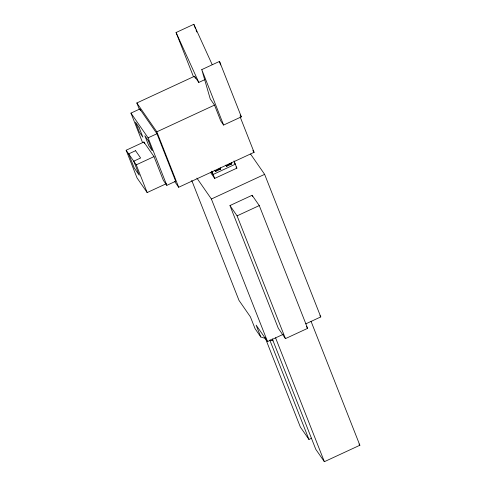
<?xml version="1.0" encoding="UTF-8"?>
<svg xmlns="http://www.w3.org/2000/svg" width="486" height="486" viewBox="0 0 486 486"><rect width="100%" height="100%" fill="white"/><g stroke="black" fill="none" stroke-linecap="round" stroke-linejoin="round"><path stroke-width="0.73" d="M214.861 170.185L215.395 171.54L217.977 169.164L220.723 169.073L220.188 167.713M225.954 165.046L226.488 166.4L229.07 164.025L231.81 163.934L231.275 162.573M193.483 76.739L176.066 32.526L193.811 24.3L212.188 64.638M201.769 69.613L219.514 61.394L241.354 116.84L223.609 125.06L220.753 120.941L214.514 105.098L210.231 98.913L201.769 69.613L223.609 125.06M139.33 109.289L136.845 102.971L194.522 76.247L198.804 82.432L204.946 79.583M142.519 142.459L130.959 113.104L139.828 108.998L156.966 133.723L175.689 181.248L166.813 185.36L163.363 180.379L154.001 156.62L143.886 142.021L126.141 150.241L137.058 177.967L147.173 192.559L166.285 183.708M136.845 102.971L156.838 131.821L214.514 105.098M130.959 113.104L148.096 137.836L156.966 133.723M126.141 150.241L136.256 164.839L154.001 156.62M174.608 181.4L178.678 187.268L254.099 152.318L240.139 116.883M215.395 171.54L220.723 169.073M226.488 166.4L231.81 163.934M210.414 172.238L214.697 178.423L236.882 168.144L234.021 160.878M196.891 178.101L211.386 199.011L264.627 174.346L320.784 316.915L305.767 323.876M229.945 205.554L252.131 195.275L259.269 205.578L307.632 328.348L285.446 338.627L278.308 328.323L229.945 205.554L237.083 215.857L285.446 338.627M237.083 215.857L259.269 205.578M265.842 338.59L260.806 336.986L256.122 325.11L267.543 341.585L283.241 334.313M265.149 337.667L300.372 427.079L308.944 439.441L311.672 438.178M272.257 338.797L315.797 449.337L324.369 461.7L359.859 445.255L311.046 321.337M270.161 339.957L273.035 340.874M240.133 115.073L241.354 116.84M252.823 150.478L254.099 152.318M250.557 154.044L264.627 174.346M234.465 162.944L235.321 164.183L213.135 174.462L211.422 171.989M236.026 166.905L236.882 168.144M319.94 315.693L320.784 316.915M306.368 326.525L307.632 328.348M359.002 444.016L359.859 445.255M260.806 336.986L255.089 328.736L250.405 316.86L238.984 300.372L191.721 180.385M176.066 32.526L198.804 82.432M193.811 24.3L195.469 28.51M196.022 29.913L196.848 32.021M252.131 195.275L252.684 196.684M194.522 76.247L195.336 78.313M211.835 171.163L214.697 178.423M275.556 337.788L324.369 461.7M269.839 340.17L308.944 439.441M211.386 199.011L267.543 341.585M156.838 131.821L178.678 187.268M139.828 108.998L140.381 110.395M148.096 137.836L166.813 185.36M143.886 142.021L144.439 143.419M136.256 164.839L147.173 192.559M219.514 61.394L220.547 64.966M135.57 150.696L128.669 153.892L134.191 167.913L139.251 175.209L133.729 161.188L140.624 157.993L135.57 150.696M139.008 127.289L135.442 122.138L139.342 132.04L142.908 137.192L139.008 127.289M148.412 140.855L144.84 135.703L148.74 145.606L152.312 150.757L148.412 140.855"/></g></svg>
